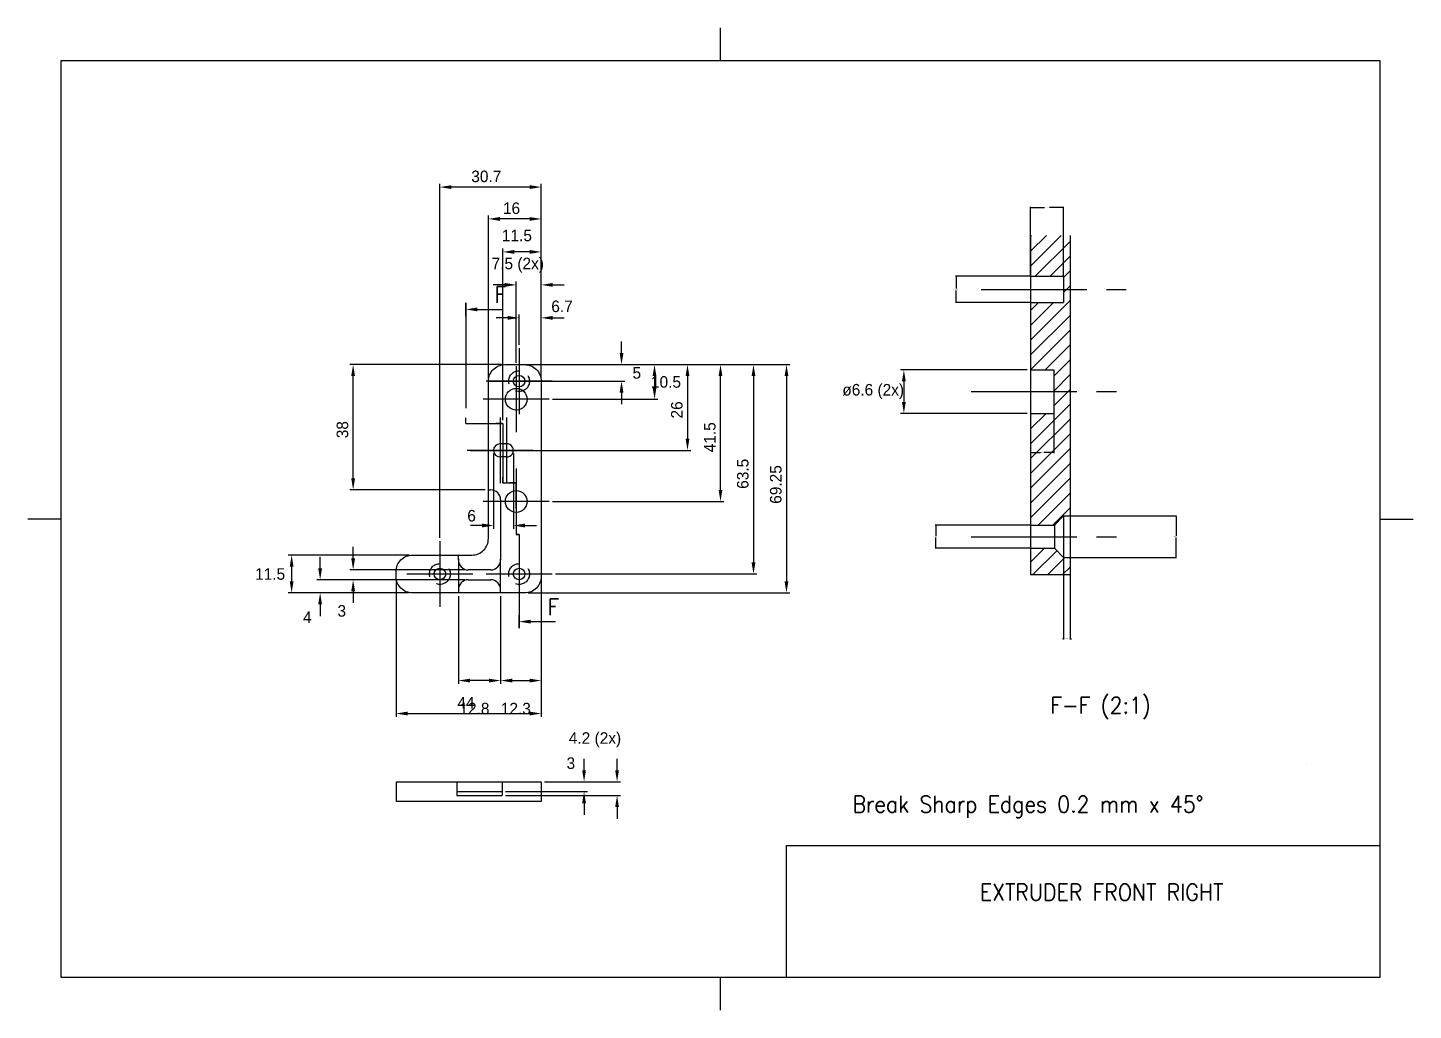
# Model space of a CAD drawing. Extents: x -1900 to -80, y -566 to 781.
# Drawn here: x -500 to -80, y 400 to 698 of the extents above; entities that cross this region are included whole.
import ezdxf

# ---------------------------------------------------------------- set-up
doc = ezdxf.new("R2010")
doc.units = 0
doc.linetypes.add('CENTER', pattern=[50, 32, -6, 6, -6])
doc.linetypes.add('DASHED2', pattern=[9, 6, -3])
doc.layers.get('0').update_dxf_attribs({"linetype": 'CONTINUOUS'})
doc.layers.get('DEFPOINTS').update_dxf_attribs({"linetype": 'CONTINUOUS'})
for name, color, linetype in [('_COMMENTS_NAMES', 7, 'CONTINUOUS'), ('BORDER', 7, 'CONTINUOUS'), ('CENTER', 1, 'CENTER'), ('DIMENSION', 4, 'CONTINUOUS'), ('DIMENSION_NEW', 6, 'CONTINUOUS'), ('HATCH', 3, 'CONTINUOUS'), ('HIDDEN', 3, 'DASHED2'), ('SECTION', 4, 'CENTER')]:
    doc.layers.add(name, color=color, linetype=linetype)
doc.styles.add('TEXTSTYLE52', font='standard')
doc.styles.add('TEXTSTYLE56', font='Standard')
doc.styles.add('TEXTSTYLE59', font='Standard')
doc.styles.add('TEXTSTYLE60', font='Standard')
doc.styles.add('TEXTSTYLE61', font='Standard')
doc.dimstyles.new('QCADDIMSTYLE', dxfattribs={"dimtxt": 3.5, "dimasz": 3.5, "dimexe": 1, "dimexo": 1, "dimgap": 1.5, "dimtad": 1, "dimtoh": 1, "dimzin": 0, "dimcen": 0.09, "dimazin": 3, "dimtfac": 1, "dimtofl": 0, "dimtmove": 0, "dimatfit": 3})

# ---------------------------------------------------------------- blocks, each defined once
blk = doc.blocks.new('*D217')
at = {"layer": 'DEFPOINTS', "color": 0}
for p in [(-344.35, 532.32), (-356.65, 526.57), (-344.35, 500)]:
    blk.add_point(p, dxfattribs=at)
at = {"layer": 'DIMENSION_NEW', "color": 0}
for p, q in [((-344.35, 531.32), (-344.35, 499)), ((-356.65, 525.57), (-356.65, 499)), ((-353.15, 500), (-347.85, 500))]:
    blk.add_line(p, q, dxfattribs=at)
for points in [[(-353.15, 500.58), (-353.15, 499.42), (-356.65, 500)], [(-347.85, 499.42), (-347.85, 500.58), (-344.35, 500)]]:
    blk.add_solid(points, dxfattribs=at)
at = {"layer": 'DIMENSION_NEW', "color": 0, "linetype": 'CONTINUOUS'}
blk.add_text('12.3', height=3.5, dxfattribs=at).set_placement((-356.59, 489.75))
blk = doc.blocks.new('*D218')
at = {"layer": 'DEFPOINTS', "color": 0}
for p in [(-369.45, 526.57), (-356.65, 526.57), (-369.45, 500)]:
    blk.add_point(p, dxfattribs=at)
at = {"layer": 'DIMENSION_NEW', "color": 0}
for p, q in [((-369.45, 525.57), (-369.45, 499)), ((-356.65, 525.57), (-356.65, 499)), ((-360.15, 500), (-365.95, 500))]:
    blk.add_line(p, q, dxfattribs=at)
for points in [[(-365.95, 500.58), (-365.95, 499.42), (-369.45, 500)], [(-360.15, 499.42), (-360.15, 500.58), (-356.65, 500)]]:
    blk.add_solid(points, dxfattribs=at)
at = {"layer": 'DIMENSION_NEW', "color": 0, "linetype": 'CONTINUOUS'}
blk.add_text('12.8', height=3.5, dxfattribs=at).set_placement((-369.14, 489.75))
blk = doc.blocks.new('*D219')
at = {"layer": 'DEFPOINTS', "color": 0}
for p in [(-366.45, 530.57), (-411.36, 526.57), (-383.35, 526.57)]:
    blk.add_point(p, dxfattribs=at)
at = {"layer": 'DIMENSION', "color": 0}
for p, q in [((-411.36, 534.07), (-411.36, 537.57)), ((-367.45, 530.57), (-412.36, 530.57)), ((-384.35, 526.57), (-412.36, 526.57)), ((-411.36, 523.07), (-411.36, 519.57))]:
    blk.add_line(p, q, dxfattribs=at)
for points in [[(-411.94, 534.07), (-410.78, 534.07), (-411.36, 530.57)], [(-410.78, 523.07), (-411.94, 523.07), (-411.36, 526.57)]]:
    blk.add_solid(points, dxfattribs=at)
at = {"layer": 'DIMENSION', "color": 0, "linetype": 'CONTINUOUS'}
blk.add_text('4', height=3.5, dxfattribs=at).set_placement((-416.52, 517.5))
blk = doc.blocks.new('*D220')
at = {"layer": 'DEFPOINTS', "color": 0}
for p in [(-366.45, 533.57), (-401.36, 530.57), (-366.45, 530.57)]:
    blk.add_point(p, dxfattribs=at)
at = {"layer": 'DIMENSION', "color": 0}
for p, q in [((-401.36, 537.07), (-401.36, 540.57)), ((-367.45, 533.57), (-402.36, 533.57)), ((-367.45, 530.57), (-402.36, 530.57)), ((-401.36, 527.07), (-401.36, 523.57))]:
    blk.add_line(p, q, dxfattribs=at)
for points in [[(-401.94, 537.07), (-400.78, 537.07), (-401.36, 533.57)], [(-400.78, 527.07), (-401.94, 527.07), (-401.36, 530.57)]]:
    blk.add_solid(points, dxfattribs=at)
at = {"layer": 'DIMENSION', "color": 0, "linetype": 'CONTINUOUS'}
blk.add_text('3', height=3.5, dxfattribs=at).set_placement((-406.11, 519.39))
blk = doc.blocks.new('*D221')
at = {"layer": 'DEFPOINTS', "color": 0}
for p in [(-401.36, 595.82), (-355.35, 595.82), (-360.35, 557.82)]:
    blk.add_point(p, dxfattribs=at)
at = {"layer": 'DIMENSION', "color": 0}
for p, q in [((-356.35, 595.82), (-402.36, 595.82)), ((-401.36, 561.32), (-401.36, 592.32)), ((-361.35, 557.82), (-402.36, 557.82))]:
    blk.add_line(p, q, dxfattribs=at)
for points in [[(-400.78, 592.32), (-401.94, 592.32), (-401.36, 595.82)], [(-401.94, 561.32), (-400.78, 561.32), (-401.36, 557.82)]]:
    blk.add_solid(points, dxfattribs=at)
at = {"layer": 'DIMENSION', "color": 0, "linetype": 'CONTINUOUS'}
blk.add_text('38', height=3.5, rotation=90, dxfattribs=at).set_placement((-402.86, 573.48))
blk = doc.blocks.new('*D222')
at = {"layer": 'DEFPOINTS', "color": 0}
for p in [(-356.15, 466.31), (-344.35, 469.31), (-331.36, 466.31)]:
    blk.add_point(p, dxfattribs=at)
at = {"layer": 'DIMENSION', "color": 0}
for p, q in [((-331.36, 472.81), (-331.36, 476.31)), ((-355.15, 466.31), (-330.36, 466.31)), ((-343.35, 469.31), (-330.36, 469.31)), ((-331.36, 462.81), (-331.36, 459.31))]:
    blk.add_line(p, q, dxfattribs=at)
for points in [[(-331.94, 472.81), (-330.78, 472.81), (-331.36, 469.31)], [(-330.78, 462.81), (-331.94, 462.81), (-331.36, 466.31)]]:
    blk.add_solid(points, dxfattribs=at)
at = {"layer": 'DIMENSION', "color": 0, "linetype": 'CONTINUOUS'}
blk.add_text('3', height=3.5, dxfattribs=at).set_placement((-336.67, 473.2))
blk = doc.blocks.new('*D223')
at = {"layer": 'DEFPOINTS', "color": 0}
for p in [(-344.35, 469.31), (-356.15, 465.11), (-321.36, 465.11)]:
    blk.add_point(p, dxfattribs=at)
at = {"layer": 'DIMENSION', "color": 0}
for p, q in [((-321.36, 472.81), (-321.36, 476.31)), ((-343.35, 469.31), (-320.36, 469.31)), ((-355.15, 465.11), (-320.36, 465.11)), ((-321.36, 461.61), (-321.36, 458.11))]:
    blk.add_line(p, q, dxfattribs=at)
for points in [[(-321.94, 472.81), (-320.78, 472.81), (-321.36, 469.31)], [(-320.78, 461.61), (-321.94, 461.61), (-321.36, 465.11)]]:
    blk.add_solid(points, dxfattribs=at)
at = {"layer": 'DIMENSION', "color": 0, "linetype": 'CONTINUOUS'}
blk.add_text('4.2 (2x)', height=3.5, dxfattribs=at).set_placement((-335.98, 480.83))
blk = doc.blocks.new('BORDERA3')
at = {"layer": 'BORDER'}
for p, q in [((210, 288), (210, 298)), ((10, 149), (0, 149)), ((410, 149), (420, 149)), ((210, 0), (210, 10))]:
    blk.add_line(p, q, dxfattribs=at)
blk.add_lwpolyline([(410, 10), (410, 10), (410, 288), (10, 288), (10, 10), (410, 10)], dxfattribs=at)
blk = doc.blocks.new('*D224')
at = {"layer": 'DEFPOINTS', "color": 0}
for p in [(-349.35, 595.82), (-341.91, 585.32), (-310, 585.32)]:
    blk.add_point(p, dxfattribs=at)
at = {"layer": 'DIMENSION_NEW', "color": 0}
for p, q in [((-348.35, 595.82), (-309, 595.82)), ((-310, 592.32), (-310, 588.82)), ((-340.91, 585.32), (-309, 585.32))]:
    blk.add_line(p, q, dxfattribs=at)
for points in [[(-309.42, 592.32), (-310.58, 592.32), (-310, 595.82)], [(-310.58, 588.82), (-309.42, 588.82), (-310, 585.32)]]:
    blk.add_solid(points, dxfattribs=at)
at = {"layer": 'DIMENSION_NEW', "color": 0, "linetype": 'CONTINUOUS'}
blk.add_text('10.5', height=3.5, dxfattribs=at).set_placement((-311.08, 588.82))
blk = doc.blocks.new('*D225')
at = {"layer": 'DEFPOINTS', "color": 0}
for p in [(-349.35, 595.82), (-290, 595.82), (-341.91, 554.32)]:
    blk.add_point(p, dxfattribs=at)
at = {"layer": 'DIMENSION_NEW', "color": 0}
for p, q in [((-348.35, 595.82), (-289, 595.82)), ((-290, 557.82), (-290, 592.32)), ((-340.91, 554.32), (-289, 554.32))]:
    blk.add_line(p, q, dxfattribs=at)
for points in [[(-289.42, 592.32), (-290.58, 592.32), (-290, 595.82)], [(-290.58, 557.82), (-289.42, 557.82), (-290, 554.32)]]:
    blk.add_solid(points, dxfattribs=at)
at = {"layer": 'DIMENSION_NEW', "color": 0, "linetype": 'CONTINUOUS'}
blk.add_text('41.5', height=3.5, rotation=90, dxfattribs=at).set_placement((-291.5, 569.23))
blk = doc.blocks.new('*D226')
at = {"layer": 'DEFPOINTS', "color": 0}
for p in [(-355.35, 595.82), (-361.05, 590.82), (-320, 590.82)]:
    blk.add_point(p, dxfattribs=at)
at = {"layer": 'DIMENSION_NEW', "color": 0}
for p, q in [((-320, 599.32), (-320, 602.82)), ((-354.35, 595.82), (-319, 595.82)), ((-360.05, 590.82), (-319, 590.82)), ((-320, 587.32), (-320, 583.82))]:
    blk.add_line(p, q, dxfattribs=at)
for points in [[(-320.58, 599.32), (-319.42, 599.32), (-320, 595.82)], [(-319.42, 587.32), (-320.58, 587.32), (-320, 590.82)]]:
    blk.add_solid(points, dxfattribs=at)
at = {"layer": 'DIMENSION_NEW', "color": 0, "linetype": 'CONTINUOUS'}
blk.add_text('5', height=3.5, dxfattribs=at).set_placement((-316.67, 591.57))
blk = doc.blocks.new('*D227')
at = {"layer": 'DEFPOINTS', "color": 0}
for p in [(-355.35, 595.82), (-366.79, 569.82), (-300, 569.82)]:
    blk.add_point(p, dxfattribs=at)
at = {"layer": 'DIMENSION_NEW', "color": 0}
for p, q in [((-354.35, 595.82), (-299, 595.82)), ((-300, 592.32), (-300, 573.32)), ((-365.79, 569.82), (-299, 569.82))]:
    blk.add_line(p, q, dxfattribs=at)
for points in [[(-299.42, 592.32), (-300.58, 592.32), (-300, 595.82)], [(-300.58, 573.32), (-299.42, 573.32), (-300, 569.82)]]:
    blk.add_solid(points, dxfattribs=at)
at = {"layer": 'DIMENSION_NEW', "color": 0, "linetype": 'CONTINUOUS'}
blk.add_text('26', height=3.5, rotation=90, dxfattribs=at).set_placement((-301.5, 579.48))
blk = doc.blocks.new('*D229')
at = {"layer": 'DEFPOINTS', "color": 0}
for p in [(-388.35, 531.57), (-344.35, 531.57), (-344.35, 490)]:
    blk.add_point(p, dxfattribs=at)
at = {"layer": 'DIMENSION', "color": 0}
for p, q in [((-388.35, 530.57), (-388.35, 489)), ((-344.35, 530.57), (-344.35, 489)), ((-384.85, 490), (-347.85, 490))]:
    blk.add_line(p, q, dxfattribs=at)
for points in [[(-384.85, 490.58), (-384.85, 489.42), (-388.35, 490)], [(-347.85, 489.42), (-347.85, 490.58), (-344.35, 490)]]:
    blk.add_solid(points, dxfattribs=at)
at = {"layer": 'DIMENSION', "color": 0, "linetype": 'CONTINUOUS'}
blk.add_text('44', height=3.5, dxfattribs=at).set_placement((-369.77, 491.5))
blk = doc.blocks.new('*D230')
at = {"layer": 'DEFPOINTS', "color": 0}
for p in [(-349.35, 595.82), (-349.35, 526.57), (-270, 526.57)]:
    blk.add_point(p, dxfattribs=at)
at = {"layer": 'DIMENSION', "color": 0}
for p, q in [((-348.35, 595.82), (-269, 595.82)), ((-270, 592.32), (-270, 530.07)), ((-348.35, 526.57), (-269, 526.57))]:
    blk.add_line(p, q, dxfattribs=at)
for points in [[(-269.42, 592.32), (-270.58, 592.32), (-270, 595.82)], [(-270.58, 530.07), (-269.42, 530.07), (-270, 526.57)]]:
    blk.add_solid(points, dxfattribs=at)
at = {"layer": 'DIMENSION', "color": 0, "linetype": 'CONTINUOUS'}
blk.add_text('69.25', height=3.5, rotation=90, dxfattribs=at).set_placement((-271.5, 553.61))
blk = doc.blocks.new('*D231')
at = {"layer": 'DEFPOINTS', "color": 0}
for p in [(-383.35, 538.07), (-420, 526.57), (-383.35, 526.57)]:
    blk.add_point(p, dxfattribs=at)
at = {"layer": 'DIMENSION', "color": 0}
for p, q in [((-384.35, 538.07), (-421, 538.07)), ((-420, 534.57), (-420, 530.07)), ((-384.35, 526.57), (-421, 526.57))]:
    blk.add_line(p, q, dxfattribs=at)
for points in [[(-419.42, 534.57), (-420.58, 534.57), (-420, 538.07)], [(-420.58, 530.07), (-419.42, 530.07), (-420, 526.57)]]:
    blk.add_solid(points, dxfattribs=at)
at = {"layer": 'DIMENSION', "color": 0, "linetype": 'CONTINUOUS'}
blk.add_text('11.5', height=3.5, dxfattribs=at).set_placement((-431.08, 530.57))
blk = doc.blocks.new('*D232')
at = {"layer": 'DEFPOINTS', "color": 0}
for p in [(-360.35, 640), (-360.35, 590.82), (-344.35, 590.82)]:
    blk.add_point(p, dxfattribs=at)
at = {"layer": 'DIMENSION', "color": 0}
for p, q in [((-360.35, 591.82), (-360.35, 641)), ((-347.85, 640), (-356.85, 640)), ((-344.35, 591.82), (-344.35, 641))]:
    blk.add_line(p, q, dxfattribs=at)
for points in [[(-356.85, 640.58), (-356.85, 639.42), (-360.35, 640)], [(-347.85, 639.42), (-347.85, 640.58), (-344.35, 640)]]:
    blk.add_solid(points, dxfattribs=at)
at = {"layer": 'DIMENSION', "color": 0, "linetype": 'CONTINUOUS'}
blk.add_text('16', height=3.5, dxfattribs=at).set_placement((-355.94, 641.5))
blk = doc.blocks.new('*D233')
at = {"layer": 'DEFPOINTS', "color": 0}
for p in [(-351.05, 610), (-351.05, 600.82), (-344.35, 590.82)]:
    blk.add_point(p, dxfattribs=at)
at = {"layer": 'DIMENSION', "color": 0}
for p, q in [((-354.55, 610), (-358.05, 610)), ((-351.05, 601.82), (-351.05, 611)), ((-344.35, 591.82), (-344.35, 611)), ((-340.85, 610), (-337.35, 610))]:
    blk.add_line(p, q, dxfattribs=at)
for points in [[(-354.55, 609.42), (-354.55, 610.58), (-351.05, 610)], [(-340.85, 610.58), (-340.85, 609.42), (-344.35, 610)]]:
    blk.add_solid(points, dxfattribs=at)
at = {"layer": 'DIMENSION', "color": 0, "linetype": 'CONTINUOUS'}
blk.add_text('6.7', height=3.5, dxfattribs=at).set_placement((-341.29, 611.75))
blk = doc.blocks.new('*D234')
at = {"layer": 'DEFPOINTS', "color": 0}
for p in [(-351.91, 620), (-351.91, 595.32), (-344.35, 590.82)]:
    blk.add_point(p, dxfattribs=at)
at = {"layer": 'DIMENSION_NEW', "color": 0}
for p, q in [((-355.41, 620), (-358.91, 620)), ((-351.91, 596.32), (-351.91, 621)), ((-344.35, 591.82), (-344.35, 621)), ((-340.85, 620), (-337.35, 620))]:
    blk.add_line(p, q, dxfattribs=at)
for points in [[(-355.41, 619.42), (-355.41, 620.58), (-351.91, 620)], [(-340.85, 620.58), (-340.85, 619.42), (-344.35, 620)]]:
    blk.add_solid(points, dxfattribs=at)
at = {"layer": 'DIMENSION_NEW', "color": 0, "linetype": 'CONTINUOUS'}
blk.add_text('7.5 (2x)', height=3.5, dxfattribs=at).set_placement((-359.38, 624.75))
blk = doc.blocks.new('*D235')
at = {"layer": 'DEFPOINTS', "color": 0}
for p in [(-356, 630), (-344.35, 590.82), (-356, 578)]:
    blk.add_point(p, dxfattribs=at)
at = {"layer": 'DIMENSION_NEW', "color": 0}
for p, q in [((-356, 579), (-356, 631)), ((-347.85, 630), (-352.5, 630)), ((-344.35, 591.82), (-344.35, 631))]:
    blk.add_line(p, q, dxfattribs=at)
for points in [[(-352.5, 630.58), (-352.5, 629.42), (-356, 630)], [(-347.85, 629.42), (-347.85, 630.58), (-344.35, 630)]]:
    blk.add_solid(points, dxfattribs=at)
at = {"layer": 'DIMENSION_NEW', "color": 0, "linetype": 'CONTINUOUS'}
blk.add_text('11.5', height=3.5, dxfattribs=at).set_placement((-356.26, 633.25))
blk = doc.blocks.new('*X293')
at = {"layer": 'DIMENSION'}
blk.add_line((-347.55, 517.88), (-340.04, 517.88), dxfattribs=at)
blk.add_solid([(-347.55, 517.29), (-351.05, 517.88), (-347.55, 518.46)], dxfattribs=at)
blk = doc.blocks.new('*X294')
at = {"layer": 'DIMENSION'}
blk.add_line((-363.67, 612.56), (-356.15, 612.56), dxfattribs=at)
blk.add_solid([(-363.67, 611.98), (-367.17, 612.56), (-363.67, 613.15)], dxfattribs=at)
blk = doc.blocks.new('*X309')
at = {"layer": 'DIMENSION_NEW', "color": 0, "linetype": 'CONTINUOUS'}
for s, p in [('5.0000', (-191.67, 643.37)), ('0.2', (-190.76, 643.49))]:
    blk.add_text(s, height=0.18, dxfattribs=at).set_placement(p)
blk = doc.blocks.new('*D236')
at = {"layer": 'DEFPOINTS', "color": 0}
for p in [(-186, 643.46), (-196, 622.62), (-186, 622.62)]:
    blk.add_point(p, dxfattribs=at)
at = {"layer": 'DIMENSION_NEW', "color": 0}
for p, q in [((-196, 622.68), (-196, 643.64)), ((-195.82, 643.46), (-191.75, 643.46)), ((-186.18, 643.46), (-190.25, 643.46)), ((-186, 622.68), (-186, 643.64))]:
    blk.add_line(p, q, dxfattribs=at)
for points in [[(-195.82, 643.49), (-195.82, 643.43), (-196, 643.46)], [(-186.18, 643.43), (-186.18, 643.49), (-186, 643.46)]]:
    blk.add_solid(points, dxfattribs=at)
blk.add_blockref('*X309', (0, 0), dxfattribs=at)
blk = doc.blocks.new('*D237')
at = {"layer": 'DEFPOINTS', "color": 0}
for p in [(-196, 581.02), (-189, 581.02), (-196, 569.15)]:
    blk.add_point(p, dxfattribs=at)
at = {"layer": 'DIMENSION_NEW', "color": 0}
for p, q in [((-196, 580.96), (-196, 568.97)), ((-189, 580.96), (-189, 568.97)), ((-195.82, 569.15), (-193.04, 569.15)), ((-189.18, 569.15), (-191.96, 569.15))]:
    blk.add_line(p, q, dxfattribs=at)
for points in [[(-195.82, 569.18), (-195.82, 569.12), (-196, 569.15)], [(-189.18, 569.12), (-189.18, 569.18), (-189, 569.15)]]:
    blk.add_solid(points, dxfattribs=at)
at = {"layer": 'DIMENSION_NEW', "color": 0, "linetype": 'CONTINUOUS'}
blk.add_text('3.5000', height=0.18, dxfattribs=at).set_placement((-192.97, 569.06))
blk = doc.blocks.new('*D238')
at = {"layer": 'DEFPOINTS', "color": 0}
for p in [(-186, 537.32), (-184, 537.32), (-186, 512.67)]:
    blk.add_point(p, dxfattribs=at)
at = {"layer": 'DIMENSION', "color": 0}
for p, q in [((-186, 537.26), (-186, 512.49)), ((-184, 537.26), (-184, 512.49)), ((-186.18, 512.67), (-186.36, 512.67)), ((-183.82, 512.67), (-183.64, 512.67))]:
    blk.add_line(p, q, dxfattribs=at)
for points in [[(-186.18, 512.64), (-186.18, 512.7), (-186, 512.67)], [(-183.82, 512.7), (-183.82, 512.64), (-184, 512.67)]]:
    blk.add_solid(points, dxfattribs=at)
at = {"layer": 'DIMENSION', "color": 0, "linetype": 'CONTINUOUS'}
blk.add_text('1.0000 (3x)', height=0.18, dxfattribs=at).set_placement((-185.85, 512.61))
blk = doc.blocks.new('*X310')
at = {"layer": 'DIMENSION_NEW', "color": 0, "linetype": 'CONTINUOUS'}
for s, p in [('4.0000', (-219.21, 618.53)), ('0.1', (-218.29, 618.65)), ('0', (-218.29, 618.41))]:
    blk.add_text(s, height=0.18, dxfattribs=at).set_placement(p)
blk = doc.blocks.new('*D239')
at = {"layer": 'DEFPOINTS', "color": 0}
for p in [(-196, 622.62), (-218.56, 614.62), (-196, 614.62)]:
    blk.add_point(p, dxfattribs=at)
at = {"layer": 'DIMENSION_NEW', "color": 0}
for p, q in [((-196.06, 622.62), (-218.74, 622.62)), ((-218.56, 622.44), (-218.56, 618.92)), ((-218.56, 614.8), (-218.56, 618.32)), ((-196.06, 614.62), (-218.74, 614.62))]:
    blk.add_line(p, q, dxfattribs=at)
for points in [[(-218.53, 622.44), (-218.59, 622.44), (-218.56, 622.62)], [(-218.59, 614.8), (-218.53, 614.8), (-218.56, 614.62)]]:
    blk.add_solid(points, dxfattribs=at)
blk.add_blockref('*X310', (0, 0), dxfattribs=at)
blk = doc.blocks.new('*D240')
at = {"layer": 'DEFPOINTS', "color": 0}
for p in [(-196, 594.22), (-234.41, 581.02), (-196, 581.02)]:
    blk.add_point(p, dxfattribs=at)
at = {"layer": 'DIMENSION_NEW', "color": 0}
for p, q in [((-197, 594.22), (-235.41, 594.22)), ((-234.41, 590.72), (-234.41, 584.52)), ((-197, 581.02), (-235.41, 581.02))]:
    blk.add_line(p, q, dxfattribs=at)
for points in [[(-233.83, 590.72), (-235, 590.72), (-234.41, 594.22)], [(-235, 584.52), (-233.83, 584.52), (-234.41, 581.02)]]:
    blk.add_solid(points, dxfattribs=at)
at = {"layer": 'DIMENSION_NEW', "color": 0, "linetype": 'CONTINUOUS'}
blk.add_text('ø6.6 (2x)', height=3.5, dxfattribs=at).set_placement((-253.08, 586.45))
blk = doc.blocks.new('*D241')
at = {"layer": 'DEFPOINTS', "color": 0}
for p in [(-184, 549.92), (-184, 537.32), (-151.92, 537.32)]:
    blk.add_point(p, dxfattribs=at)
at = {"layer": 'DIMENSION', "color": 0}
for p, q in [((-183.94, 549.92), (-151.74, 549.92)), ((-151.92, 549.74), (-151.92, 543.85)), ((-151.92, 537.5), (-151.92, 543.39)), ((-183.94, 537.32), (-151.74, 537.32))]:
    blk.add_line(p, q, dxfattribs=at)
for points in [[(-151.89, 549.74), (-151.95, 549.74), (-151.92, 549.92)], [(-151.95, 537.5), (-151.89, 537.5), (-151.92, 537.32)]]:
    blk.add_solid(points, dxfattribs=at)
at = {"layer": 'DIMENSION', "color": 0, "linetype": 'CONTINUOUS'}
blk.add_text('ø6.3000(3x)', height=0.18, dxfattribs=at).set_placement((-152.75, 543.56))
blk = doc.blocks.new('*D242')
at = {"layer": 'DEFPOINTS', "color": 0}
for p in [(-196, 547.12), (-224.75, 540.12), (-196, 540.12)]:
    blk.add_point(p, dxfattribs=at)
at = {"layer": 'DIMENSION_NEW', "color": 0}
for p, q in [((-196.06, 547.12), (-224.93, 547.12)), ((-224.75, 546.94), (-224.75, 543.85)), ((-224.75, 540.3), (-224.75, 543.39)), ((-196.06, 540.12), (-224.93, 540.12))]:
    blk.add_line(p, q, dxfattribs=at)
for points in [[(-224.72, 546.94), (-224.78, 546.94), (-224.75, 547.12)], [(-224.78, 540.3), (-224.72, 540.3), (-224.75, 540.12)]]:
    blk.add_solid(points, dxfattribs=at)
at = {"layer": 'DIMENSION_NEW', "color": 0, "linetype": 'CONTINUOUS'}
blk.add_text('ø3.5000(3x)', height=0.18, dxfattribs=at).set_placement((-225.58, 543.56))
blk = doc.blocks.new('*D243')
at = {"layer": 'DEFPOINTS', "color": 0}
for p in [(-375.05, 649.66), (-344.35, 590.82), (-375.05, 542.32)]:
    blk.add_point(p, dxfattribs=at)
at = {"layer": 'DIMENSION', "color": 0}
for p, q in [((-375.05, 543.32), (-375.05, 650.66)), ((-347.85, 649.66), (-371.55, 649.66)), ((-344.35, 591.82), (-344.35, 650.66))]:
    blk.add_line(p, q, dxfattribs=at)
for points in [[(-371.55, 650.24), (-371.55, 649.08), (-375.05, 649.66)], [(-347.85, 649.08), (-347.85, 650.24), (-344.35, 649.66)]]:
    blk.add_solid(points, dxfattribs=at)
at = {"layer": 'DIMENSION', "color": 0, "linetype": 'CONTINUOUS'}
blk.add_text('30.7', height=3.5, dxfattribs=at).set_placement((-365.54, 651.16))
blk = doc.blocks.new('*D244')
at = {"layer": 'DEFPOINTS', "color": 0}
for p in [(-349.35, 595.82), (-341.05, 532.32), (-280, 532.32)]:
    blk.add_point(p, dxfattribs=at)
at = {"layer": 'DIMENSION', "color": 0}
for p, q in [((-348.35, 595.82), (-279, 595.82)), ((-280, 592.32), (-280, 535.82)), ((-340.05, 532.32), (-279, 532.32))]:
    blk.add_line(p, q, dxfattribs=at)
for points in [[(-279.42, 592.32), (-280.58, 592.32), (-280, 595.82)], [(-280.58, 535.82), (-279.42, 535.82), (-280, 532.32)]]:
    blk.add_solid(points, dxfattribs=at)
at = {"layer": 'DIMENSION', "color": 0, "linetype": 'CONTINUOUS'}
blk.add_text('63.5', height=3.5, rotation=90, dxfattribs=at).set_placement((-281.5, 558.15))
blk = doc.blocks.new('*X295')
at = {"layer": 'HATCH'}
for p, q in [((-196, 634.67), (-195.69, 634.98)), ((-196, 630.18), (-191.2, 634.98)), ((-196, 625.69), (-186.71, 634.98)), ((-194.58, 622.62), (-184, 633.2)), ((-190.09, 622.62), (-184, 628.71)), ((-186, 622.22), (-184, 624.22)), ((-186, 617.73), (-184, 619.73)), ((-196, 603.24), (-184, 615.24)), ((-196, 612.22), (-193.6, 614.62)), ((-196, 607.73), (-189.11, 614.62)), ((-196, 598.75), (-184, 610.75)), ((-196, 594.26), (-184, 606.26)), ((-191.56, 594.22), (-184, 601.77)), ((-189, 592.28), (-184, 597.28)), ((-189, 587.79), (-184, 592.79)), ((-189, 583.3), (-184, 588.3)), ((-196, 571.81), (-184, 583.81)), ((-196, 580.79), (-195.77, 581.02)), ((-196, 576.3), (-191.28, 581.02)), ((-196, 567.32), (-184, 579.32)), ((-196, 562.83), (-184, 574.83)), ((-196, 558.34), (-184, 570.34)), ((-196, 553.85), (-184, 565.85)), ((-196, 549.36), (-184, 561.36)), ((-193.75, 547.12), (-184, 556.87)), ((-189.26, 547.12), (-184, 552.38))]:
    blk.add_line(p, q, dxfattribs=at)
blk = doc.blocks.new('*X296')
at = {"layer": 'HATCH'}
for p, q in [((-196, 535.89), (-191.77, 540.12)), ((-195.28, 532.12), (-188.04, 539.36)), ((-190.79, 532.12), (-185.59, 537.32)), ((-186.3, 532.12), (-184, 534.42))]:
    blk.add_line(p, q, dxfattribs=at)
blk = doc.blocks.new('*D245')
at = {"layer": 'DEFPOINTS', "color": 0}
for p in [(-358.79, 569.82), (-352.79, 569.82), (-358.79, 547.03)]:
    blk.add_point(p, dxfattribs=at)
at = {"layer": 'DIMENSION_NEW', "color": 0}
for p, q in [((-358.79, 568.82), (-358.79, 546.03)), ((-352.79, 568.82), (-352.79, 546.03)), ((-362.29, 547.03), (-365.79, 547.03)), ((-349.29, 547.03), (-345.79, 547.03))]:
    blk.add_line(p, q, dxfattribs=at)
for points in [[(-362.29, 546.44), (-362.29, 547.61), (-358.79, 547.03)], [(-349.29, 547.61), (-349.29, 546.44), (-352.79, 547.03)]]:
    blk.add_solid(points, dxfattribs=at)
at = {"layer": 'DIMENSION_NEW', "color": 0, "linetype": 'CONTINUOUS'}
blk.add_text('6', height=3.5, dxfattribs=at).set_placement((-366.75, 548.25))

msp = doc.modelspace()

# ---------------------------------------------------------------- linework, layer by layer
for p, q in [((-196, 634.982), (-196, 532.118)), ((-184, 634.982), (-184, 532.118)), ((-196, 622.62), (-186, 622.62)), ((-186, 622.62), (-186, 614.62)), ((-367.165, 610.564), (-367.165, 614.564)), ((-196, 614.62), (-186, 614.62)), ((-196, 594.216), (-189, 594.216)), ((-189, 594.216), (-189, 581.018)), ((-367.165, 578), (-367.165, 579.69)), ((-196, 581.018), (-189, 581.018)), ((-367.165, 578), (-365.195, 578)), ((-356, 578), (-357.97, 578)), ((-356, 578), (-356, 576.31)), ((-354.853, 571.819), (-356.853, 571.819)), ((-354.853, 567.819), (-356.853, 567.819)), ((-355.853, 569.818), (-355.853, 569.818)), ((-356, 560), (-356, 561.69)), ((-356, 560), (-354.03, 560)), ((-352, 560), (-353.97, 560)), ((-352, 560), (-352, 558.31)), ((-360.353, 557.818), (-359.753, 557.818)), ((-356.653, 554.818), (-356.653, 536.568)), ((-351.913, 546.009), (-351.913, 544.318)), ((-196, 547.118), (-188.8, 547.118)), ((-186, 549.918), (-188.8, 547.118)), ((-188.8, 547.118), (-188.8, 540.118)), ((-186, 549.918), (-184, 549.918)), ((-186, 549.918), (-186, 537.318)), ((-351.053, 544.318), (-351.913, 544.318)), ((-351.053, 544.318), (-351.053, 542.628)), ((-369.453, 536.568), (-369.453, 538.068)), ((-196, 540.118), (-188.8, 540.118)), ((-186, 537.318), (-188.8, 540.118)), ((-369.453, 536.818), (-369.453, 526.568)), ((-359.653, 533.568), (-366.453, 533.568)), ((-356.653, 526.568), (-356.653, 536.818)), ((-186, 537.318), (-184, 537.318)), ((-366.453, 530.568), (-359.653, 530.568)), ((-196, 532.118), (-184, 532.118)), ((-351.053, 515.878), (-351.053, 519.878)), ((-112.417, 474.716), (-112.417, 474.716)), ((-388.252, 463.308), (-388.252, 469.308)), ((-388.252, 469.308), (-344.353, 469.308)), ((-369.953, 469.308), (-369.953, 465.108)), ((-369.953, 466.308), (-356.153, 466.308)), ((-356.153, 469.308), (-356.153, 465.108)), ((-344.353, 469.308), (-344.353, 463.308)), ((-344.353, 463.308), (-388.252, 463.308)), ((-369.953, 465.108), (-356.153, 465.108))]:
    msp.add_line(p, q)
msp.add_lwpolyline([(-344.353, 531.568, -0.4142136), (-349.353, 526.568), (-383.353, 526.568, -0.4142136), (-388.353, 531.568), (-388.353, 533.068, -0.4142136), (-383.353, 538.068), (-365.353, 538.068, 0.4142136), (-360.353, 543.068), (-360.353, 590.818, -0.4142136), (-355.353, 595.818), (-349.353, 595.818, -0.4142136), (-344.353, 590.818), (-344.353, 531.568)], format="xyb")
for centre, radius in [((-351.053, 590.818), 1.75), ((-351.913, 585.318), 3.3), ((-351.913, 554.318), 3.3), ((-375.053, 532.318), 1.75), ((-351.053, 532.318), 1.75)]:
    msp.add_circle(centre, radius)
for centre, radius, start, end in [((-196, 634.982), 0, 0, 0), ((-184, 634.982), 0, 0, 0), ((-186, 622.62), 0, 0, 0), ((-186, 614.62), 0, 0, 0), ((-189, 594.216), 0, 0, 0), ((-189, 581.018), 0, 0, 0), ((-356.793, 569.818), 2, 91.71913, 271.71913), ((-354.793, 569.818), 2, 268.28087, 91.71913), ((-359.653, 554.818), 3, 0, 90), ((-188.8, 547.118), 0, 0, 0), ((-366.453, 536.568), 3, 180, 270), ((-359.653, 536.568), 3, 270, 0), ((-366.453, 527.568), 3, 90, 180), ((-359.653, 527.568), 3, 0, 90), ((-196, 532.118), 0, 0, 0), ((-184, 532.118), 0, 0, 0), ((-368.375, 485.878), 0, 0, 0), ((-344.353, 469.308), 0, 0, 0), ((-369.953, 465.108), 0, 0, 0), ((-356.153, 465.108), 0, 0, 0)]:
    msp.add_arc(centre, radius, start, end)
at = {"layer": 'CENTER'}
for p, q in [((-211, 618.62), (-163.498, 618.62)), ((-351.053, 600.818), (-351.053, 580.818)), ((-351.913, 595.318), (-351.913, 575.318)), ((-341.053, 590.818), (-361.053, 590.818)), ((-341.913, 585.318), (-361.913, 585.318)), ((-214, 587.618), (-166.498, 587.618)), ((-356.793, 579.818), (-356.793, 559.818)), ((-354.913, 579.818), (-354.913, 559.818)), ((-346.793, 569.818), (-366.793, 569.818)), ((-351.913, 564.318), (-351.913, 544.318)), ((-341.913, 554.318), (-361.913, 554.318)), ((-375.053, 542.318), (-375.053, 522.318)), ((-351.053, 542.318), (-351.053, 522.318)), ((-214, 543.618), (-164, 543.618)), ((-365.053, 532.318), (-385.053, 532.318)), ((-341.053, 532.318), (-361.053, 532.318))]:
    msp.add_line(p, q, dxfattribs=at)
at = {"layer": 'DIMENSION'}
for p, q in [((-270, 410), (-270, 450)), ((-270, 450), (-90, 450))]:
    msp.add_line(p, q, dxfattribs=at)
at = {"layer": 'HIDDEN'}
for centre in [(-351.053, 590.818), (-375.053, 532.318), (-351.053, 532.318)]:
    msp.add_circle(centre, 3.15, dxfattribs=at)
at = {"layer": 'SECTION'}
for p, q in [((-367.165, 614.564), (-367.165, 578)), ((-367.165, 578), (-356, 578)), ((-356, 578), (-356, 560)), ((-356, 560), (-352, 560)), ((-352, 560), (-351.913, 544.318)), ((-351.913, 544.318), (-351.053, 544.318)), ((-351.053, 544.318), (-351.053, 515.878))]:
    msp.add_line(p, q, dxfattribs=at)
msp.add_arc((-367.165, 578), 0, 0, 0, dxfattribs=at)

# ---------------------------------------------------------------- block references
at = {"layer": 'DIMENSION'}
for name, p in [('BORDERA3', (-500, 400)), ('*X294', (0, 0)), ('*X293', (0, 0))]:
    msp.add_blockref(name, p, dxfattribs=at)
at = {"layer": 'HATCH'}
for name in ['*X295', '*X296']:
    msp.add_blockref(name, (0, 0), dxfattribs=at)

# ---------------------------------------------------------------- texts
at = {"layer": '_COMMENTS_NAMES', "linetype": 'CONTINUOUS'}
for s, style, p in [('Break Sharp Edges 0.2 mm x 45°', 'TEXTSTYLE56', (-250, 460)), ('EXTRUDER FRONT RIGHT', 'TEXTSTYLE52', (-211.36, 433.308))]:
    msp.add_text(s, height=5, dxfattribs=dict(at, style=style)).set_placement(p)
at = {"layer": 'SECTION', "linetype": 'CONTINUOUS'}
for s, style, p in [('F', 'TEXTSTYLE60', (-358.52, 614.517)), ('F', 'TEXTSTYLE59', (-342.407, 519.831)), ('F-F (2:1)', 'TEXTSTYLE61', (-190, 490))]:
    msp.add_text(s, height=5, dxfattribs=dict(at, style=style)).set_placement(p)

# ---------------------------------------------------------------- dimensions: what is measured, and where the dimension line sits
at = {"layer": 'DIMENSION'}
for base, p1, p2, picture, middle in [((-375.053, 649.661), (-344.353, 590.818), (-375.053, 542.318), '*D243', (-359.703, 652.911)), ((-360.353, 640), (-344.353, 590.818), (-360.353, 590.818), '*D232', (-352.353, 643.25)), ((-344.353, 490), (-388.353, 531.568), (-344.353, 531.568), '*D229', (-366.353, 493.25))]:
    dim = msp.add_linear_dim(base=base, p1=p1, p2=p2, dimstyle='QCADDIMSTYLE', override={"dimtxt": 3.5, "dimasz": 3.5, "dimexe": 1, "dimexo": 1, "dimgap": 1.5, "dimtad": 1, "dimzin": 8, "dimcen": 0, "dimclrd": 0, "dimclre": 0, "dimclrt": 0, "dimtp": 0.1, "dimtm": 0.1, "dimtfac": 0.71, "dimtmove": 2}, dxfattribs=at)
    dim.commit()
    dim.dimension.update_dxf_attribs({"geometry": picture, "text_midpoint": middle})
dim = msp.add_linear_dim(base=(-351.053, 610), p1=(-344.353, 590.818), p2=(-351.053, 600.818), dimstyle='QCADDIMSTYLE', override={"dimtxt": 3.5, "dimasz": 3.5, "dimexe": 1, "dimexo": 1, "dimgap": 1.5, "dimtad": 1, "dimzin": 8, "dimcen": 0, "dimclrd": 0, "dimclre": 0, "dimclrt": 0, "dimtp": 0.1, "dimtm": 0.1, "dimtfac": 0.71, "dimtmove": 2}, dxfattribs=at)
dim.commit()
dim.dimension.update_dxf_attribs({"geometry": '*D233', "text_midpoint": (-337.045, 613.504), "dimtype": 160})
for base, p1, p2, picture, middle in [((-401.36, 595.818), (-360.353, 557.818), (-355.353, 595.818), '*D221', (-404.61, 576.818)), ((-270, 526.568), (-349.353, 595.818), (-349.353, 526.568), '*D230', (-273.25, 561.193)), ((-280, 532.318), (-349.353, 595.818), (-341.053, 532.318), '*D244', (-283.25, 564.068)), ((-420, 526.568), (-383.353, 538.068), (-383.353, 526.568), '*D231', (-425, 532.318))]:
    dim = msp.add_linear_dim(base=base, p1=p1, p2=p2, angle=90, dimstyle='QCADDIMSTYLE', override={"dimtxt": 3.5, "dimasz": 3.5, "dimexe": 1, "dimexo": 1, "dimgap": 1.5, "dimtad": 1, "dimzin": 8, "dimcen": 0, "dimclrd": 0, "dimclre": 0, "dimclrt": 0, "dimtp": 0.1, "dimtm": 0.1, "dimtfac": 0.71, "dimtmove": 2}, dxfattribs=at)
    dim.commit()
    dim.dimension.update_dxf_attribs({"geometry": picture, "text_midpoint": middle})
dim = msp.add_linear_dim(base=(-151.923, 537.318), p1=(-184, 549.918), p2=(-184, 537.318), angle=90, text='ø<>(3x)', dimstyle='QCADDIMSTYLE', override={"dimtxt": 0.18, "dimasz": 0.18, "dimexe": 0.18, "dimexo": 0.0625, "dimgap": 0.09, "dimtad": 0, "dimtih": 1, "dimlfac": 0.5, "dimtmove": 2}, dxfattribs=at)
dim.commit()
dim.dimension.update_dxf_attribs({"geometry": '*D241', "text_midpoint": (-151.923, 543.618)})
for base, p1, p2, picture, middle in [((-401.36, 530.568), (-366.453, 533.568), (-366.453, 530.568), '*D220', (-404.445, 521.144)), ((-411.36, 526.568), (-366.453, 530.568), (-383.353, 526.568), '*D219', (-414.767, 519.252)), ((-331.36, 466.308), (-344.353, 469.308), (-356.153, 466.308), '*D222', (-335.006, 474.951))]:
    dim = msp.add_linear_dim(base=base, p1=p1, p2=p2, angle=90, dimstyle='QCADDIMSTYLE', override={"dimtxt": 3.5, "dimasz": 3.5, "dimexe": 1, "dimexo": 1, "dimgap": 1.5, "dimtad": 1, "dimzin": 8, "dimcen": 0, "dimclrd": 0, "dimclre": 0, "dimclrt": 0, "dimtp": 0.1, "dimtm": 0.1, "dimtfac": 0.71, "dimtmove": 2}, dxfattribs=at)
    dim.commit()
    dim.dimension.update_dxf_attribs({"geometry": picture, "text_midpoint": middle, "dimtype": 160})
dim = msp.add_linear_dim(base=(-186, 512.668), p1=(-184, 537.318), p2=(-186, 537.318), text='<> (3x)', dimstyle='QCADDIMSTYLE', override={"dimtxt": 0.18, "dimasz": 0.18, "dimexe": 0.18, "dimexo": 0.0625, "dimgap": 0.09, "dimtad": 0, "dimtih": 1, "dimlfac": 0.5, "dimtmove": 2}, dxfattribs=at)
dim.commit()
dim.dimension.update_dxf_attribs({"geometry": '*D238', "text_midpoint": (-185, 512.668)})
dim = msp.add_linear_dim(base=(-321.36, 465.108), p1=(-344.353, 469.308), p2=(-356.153, 465.108), angle=90, text='<> (2x)', dimstyle='QCADDIMSTYLE', override={"dimtxt": 3.5, "dimasz": 3.5, "dimexe": 1, "dimexo": 1, "dimgap": 1.5, "dimtad": 1, "dimzin": 8, "dimcen": 0, "dimclrd": 0, "dimclre": 0, "dimclrt": 0, "dimtp": 0.1, "dimtm": 0.1, "dimtfac": 0.71, "dimtmove": 2}, dxfattribs=at)
dim.commit()
dim.dimension.update_dxf_attribs({"geometry": '*D223', "text_midpoint": (-324.733, 481.999), "dimtype": 160})
at = {"layer": 'DIMENSION_NEW'}
for base, p1, p2, text, override, picture, middle in [((-186, 643.463), (-196, 622.62), (-186, 622.62), '\\A1;<>\\S0.2^ ;', {"dimtxt": 0.18, "dimasz": 0.18, "dimexe": 0.18, "dimexo": 0.0625, "dimgap": 0.09, "dimtad": 0, "dimtih": 1, "dimlfac": 0.5, "dimtmove": 2}, '*D236', (-191, 643.463)), ((-356, 630), (-344.353, 590.818), (-356, 578), '11.5', {"dimtxt": 3.5, "dimasz": 3.5, "dimexe": 1, "dimexo": 1, "dimgap": 1.5, "dimtad": 1, "dimzin": 8, "dimcen": 0, "dimclrd": 0, "dimclre": 0, "dimclrt": 0, "dimtp": 0.1, "dimtm": 0.1, "dimtfac": 0.71, "dimtmove": 2}, '*D235', (-350.177, 635)), ((-351.913, 620), (-344.353, 590.818), (-351.913, 595.318), '7.5 (2x)', {"dimtxt": 3.5, "dimasz": 3.5, "dimexe": 1, "dimexo": 1, "dimgap": 1.5, "dimtad": 1, "dimzin": 8, "dimcen": 0, "dimclrd": 0, "dimclre": 0, "dimclrt": 0, "dimtp": 0.1, "dimtm": 0.1, "dimtfac": 0.71, "dimtmove": 2}, '*D234', (-348.133, 625.917))]:
    dim = msp.add_linear_dim(base=base, p1=p1, p2=p2, text=text, dimstyle='QCADDIMSTYLE', override=override, dxfattribs=at)
    dim.commit()
    dim.dimension.update_dxf_attribs({"geometry": picture, "text_midpoint": middle})
for base, p1, p2, text, override, picture, middle in [((-218.559, 614.62), (-196, 622.62), (-196, 614.62), '\\A1;<>\\S0.1^ 0;', {"dimtxt": 0.18, "dimasz": 0.18, "dimexe": 0.18, "dimexo": 0.0625, "dimgap": 0.09, "dimtad": 0, "dimtih": 1, "dimlfac": 0.5, "dimtmove": 2}, '*D239', (-218.559, 618.62)), ((-234.413, 581.018), (-196, 594.216), (-196, 581.018), 'ø6.6 (2x)', {"dimtxt": 3.5, "dimasz": 3.5, "dimexe": 1, "dimexo": 1, "dimgap": 1.5, "dimtad": 1, "dimzin": 8, "dimcen": 0, "dimclrd": 0, "dimclre": 0, "dimclrt": 0, "dimtp": 0.1, "dimtm": 0.1, "dimtfac": 0.71, "dimtmove": 2}, '*D240', (-240.33, 587.617)), ((-224.752, 540.118), (-196, 547.118), (-196, 540.118), 'ø<>(3x)', {"dimtxt": 0.18, "dimasz": 0.18, "dimexe": 0.18, "dimexo": 0.0625, "dimgap": 0.09, "dimtad": 0, "dimtih": 1, "dimlfac": 0.5, "dimtmove": 2}, '*D242', (-224.752, 543.618))]:
    dim = msp.add_linear_dim(base=base, p1=p1, p2=p2, angle=90, text=text, dimstyle='QCADDIMSTYLE', override=override, dxfattribs=at)
    dim.commit()
    dim.dimension.update_dxf_attribs({"geometry": picture, "text_midpoint": middle})
for base, p1, p2, picture, middle in [((-320, 590.818), (-355.353, 595.818), (-361.053, 590.818), '*D226', (-315, 593.318)), ((-300, 569.818), (-355.353, 595.818), (-366.793, 569.818), '*D227', (-303.25, 582.818)), ((-310, 585.318), (-349.353, 595.818), (-341.913, 585.318), '*D224', (-305, 590.568)), ((-290, 595.818), (-341.913, 554.318), (-349.353, 595.818), '*D225', (-293.25, 575.068))]:
    dim = msp.add_linear_dim(base=base, p1=p1, p2=p2, angle=90, dimstyle='QCADDIMSTYLE', override={"dimtxt": 3.5, "dimasz": 3.5, "dimexe": 1, "dimexo": 1, "dimgap": 1.5, "dimtad": 1, "dimzin": 8, "dimcen": 0, "dimclrd": 0, "dimclre": 0, "dimclrt": 0, "dimtp": 0.1, "dimtm": 0.1, "dimtfac": 0.71, "dimtmove": 2}, dxfattribs=at)
    dim.commit()
    dim.dimension.update_dxf_attribs({"geometry": picture, "text_midpoint": middle})
for base, p1, p2, override, picture, middle in [((-196, 569.147), (-189, 581.018), (-196, 581.018), {"dimtxt": 0.18, "dimasz": 0.18, "dimexe": 0.18, "dimexo": 0.0625, "dimgap": 0.09, "dimtad": 0, "dimtih": 1, "dimlfac": 0.5, "dimtmove": 2}, '*D237', (-192.5, 569.147)), ((-344.353, 500), (-356.653, 526.568), (-344.353, 532.318), {"dimtxt": 3.5, "dimasz": 3.5, "dimexe": 1, "dimexo": 1, "dimgap": 1.5, "dimtad": 1, "dimzin": 8, "dimcen": 0, "dimclrd": 0, "dimclre": 0, "dimclrt": 0, "dimtp": 0.1, "dimtm": 0.1, "dimtfac": 0.71, "dimtmove": 2}, '*D217', (-350.503, 491.5)), ((-369.453, 500), (-356.653, 526.568), (-369.453, 526.568), {"dimtxt": 3.5, "dimasz": 3.5, "dimexe": 1, "dimexo": 1, "dimgap": 1.5, "dimtad": 1, "dimzin": 8, "dimcen": 0, "dimclrd": 0, "dimclre": 0, "dimclrt": 0, "dimtp": 0.1, "dimtm": 0.1, "dimtfac": 0.71, "dimtmove": 2}, '*D218', (-363.053, 491.5))]:
    dim = msp.add_linear_dim(base=base, p1=p1, p2=p2, dimstyle='QCADDIMSTYLE', override=override, dxfattribs=at)
    dim.commit()
    dim.dimension.update_dxf_attribs({"geometry": picture, "text_midpoint": middle})
dim = msp.add_linear_dim(base=(-358.793, 547.027), p1=(-352.793, 569.818), p2=(-358.793, 569.818), dimstyle='QCADDIMSTYLE', override={"dimtxt": 3.5, "dimasz": 3.5, "dimexe": 1, "dimexo": 1, "dimgap": 1.5, "dimtad": 1, "dimzin": 8, "dimcen": 0, "dimclrd": 0, "dimclre": 0, "dimclrt": 0, "dimtp": 0.1, "dimtm": 0.1, "dimtfac": 0.71, "dimtmove": 2}, dxfattribs=at)
dim.commit()
dim.dimension.update_dxf_attribs({"geometry": '*D245', "text_midpoint": (-365, 550), "dimtype": 160})

doc.saveas('drawing.dxf')
